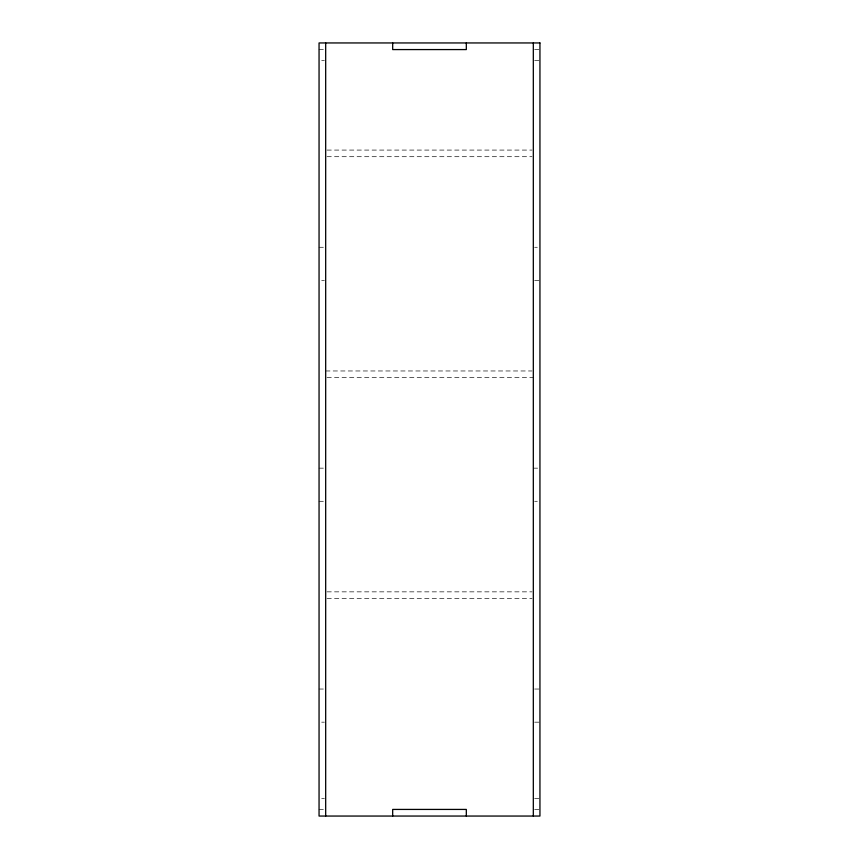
<?xml version="1.0" encoding="UTF-8"?>
<svg xmlns="http://www.w3.org/2000/svg" width="859" height="859" viewBox="0 0 859 859"><rect width="100%" height="100%" fill="white"/><g stroke="black" fill="none" stroke-linecap="round" stroke-linejoin="round"><path stroke-width="0.64" stroke-dasharray="4.29 3.22" d="M319.054 49.575L324.358 49.575M534.642 49.575L539.946 49.575M321.706 60.624L324.358 60.624M534.642 60.624L539.946 60.624M327.021 150.078L531.979 150.078M327.021 156.703L531.979 156.703M319.054 247.274L324.358 247.274M534.642 247.274L537.294 247.274M321.706 280.399L324.358 280.399M534.642 280.399L539.946 280.399M325.679 370.97L531.979 370.97M327.021 377.595L533.321 377.595M319.054 468.155L324.358 468.155M533.321 468.155L539.946 468.155M319.054 501.291L324.358 501.291M534.642 501.291L537.294 501.291M327.021 591.851L531.979 591.851M327.021 598.476L531.979 598.476M319.054 689.036L324.358 689.036M534.642 689.036L539.946 689.036M321.706 722.172L324.358 722.172M534.642 722.172L539.946 722.172M321.706 798.376L324.358 798.376M534.642 798.376L539.946 798.376M319.054 809.425L324.358 809.425M534.642 809.425L539.946 809.425"/><path stroke-width="1.29" d="M533.321 42.95L533.321 816.05M466.319 42.95L466.319 49.575L392.681 49.575L392.681 42.95M466.319 816.05L466.319 809.425L392.681 809.425L392.681 816.05M325.679 42.95L325.679 816.05M539.946 42.95L319.054 42.95L319.054 816.05L539.946 816.05L539.946 42.95"/></g></svg>
